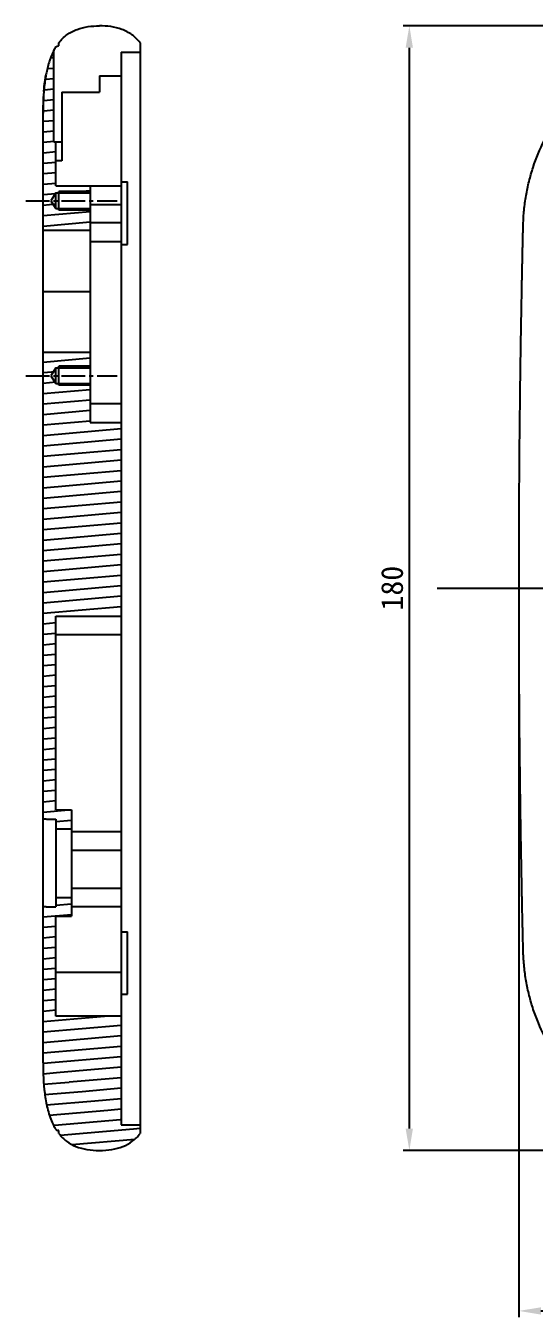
# Model space of a CAD drawing. Header units: millimetres. Extents: x 1791 to 2848, y -3889 to -2778.
# Drawn here: x 2127.6 to 2209, y -3720.1 to -3513.4 of the extents above; entities that cross this region are included whole.
import ezdxf

# ---------------------------------------------------------------- set-up
doc = ezdxf.new("R2010")
doc.units = ezdxf.units.MM
doc.linetypes.add('CENTER2', pattern=[28.575, 19.05, -3.175, 3.175, -3.175])
doc.styles.add('宋体', font='')
doc.styles.get('宋体').set_extended_font_data('SimSun')
doc.dimstyles.new('1x', dxfattribs={"dimtxt": 3.5, "dimasz": 3.5, "dimexe": 1, "dimexo": 0, "dimgap": 1, "dimtad": 1, "dimtoh": 1, "dimdec": 1, "dimrnd": 0.05, "dimdsep": 46, "dimtxsty": '宋体', "dimcen": 0, "dimclrd": 5, "dimclre": 5, "dimadec": 1, "dimazin": 2, "dimtfac": 1, "dimtdec": 1, "dimtofl": 0, "dimtmove": 0, "dimatfit": 3, "dimfxl": 0, "dimtzin": 0, "dimarcsym": 0})

# ---------------------------------------------------------------- blocks, each defined once
blk = doc.blocks.new('*D186')
at = {"color": 5, "lineweight": -2, "transparency": 16777216}
for p, q in [((2287.86, -3513.45), (2188.05, -3513.45)), ((2189.05, -3689.94), (2189.05, -3516.95)), ((2283.11, -3693.44), (2188.05, -3693.44))]:
    blk.add_line(p, q, dxfattribs=at)
at = {"color": 5, "transparency": 16777216}
for points in [[(2188.46, -3516.95), (2189.63, -3516.95), (2189.05, -3513.45)], [(2188.46, -3689.94), (2189.63, -3689.94), (2189.05, -3693.44)]]:
    blk.add_solid(points, dxfattribs=at)
at = {"layer": 'Defpoints', "color": 0, "transparency": 16777216}
for p in [(2189.05, -3513.45), (2287.86, -3513.45), (2283.11, -3693.44)]:
    blk.add_point(p, dxfattribs=at)
at = {"color": 0, "transparency": 16777216, "insert": (2186.3, -3603.44), "char_height": 3.5, "attachment_point": 5, "rotation": 90, "style": '宋体'}
blk.add_mtext('180', dxfattribs=at)
blk = doc.blocks.new('*D187')
at = {"color": 5, "lineweight": -2, "transparency": 16777216}
for p, q in [((2206.61, -3603.75), (2206.61, -3720.12)), ((2359.61, -3603.77), (2359.61, -3720.12)), ((2210.11, -3719.12), (2356.11, -3719.12))]:
    blk.add_line(p, q, dxfattribs=at)
at = {"color": 5, "transparency": 16777216}
for points in [[(2210.11, -3718.54), (2210.11, -3719.71), (2206.61, -3719.12)], [(2356.11, -3718.54), (2356.11, -3719.71), (2359.61, -3719.12)]]:
    blk.add_solid(points, dxfattribs=at)
at = {"layer": 'Defpoints', "color": 0, "transparency": 16777216}
for p in [(2206.61, -3603.75), (2359.61, -3603.77), (2359.61, -3719.12)]:
    blk.add_point(p, dxfattribs=at)
at = {"color": 0, "transparency": 16777216, "insert": (2283.11, -3716.37), "char_height": 3.5, "attachment_point": 5, "style": '宋体'}
blk.add_mtext('153', dxfattribs=at)

msp = doc.modelspace()

# ---------------------------------------------------------------- hatches: boundary and pattern name
at = {"linetype": 'Continuous'}
h = msp.add_hatch(dxfattribs=at)
h.set_pattern_fill('DEFAULT__1', color=2, scale=1.668816, angle=185, style=0, pattern_type=0)
h.set_pattern_definition([(185, (1785.0837, -3235.632), (0.145447, -1.6624653), [])])
edge = h.paths.add_edge_path()
edge.add_spline(control_points=[(2130.39, -3679.43), (2130.3, -3684.19), (2131.02, -3687.5), (2132, -3689.16)], knot_values=[0, 0, 0, 0, 1, 1, 1, 1], degree=3, periodic=0)
edge.add_arc((2132.39, -3689.09), 0.0935, 220.8494, 408.9485)
edge.add_line((2132.42, -3689.02), (2132.45, -3689.02))
edge.add_line((2132.05, -3689.11), (2132.42, -3689.02))
edge.add_spline(control_points=[(2132.01, -3689.27), (2132.04, -3689.37), (2132.89, -3689.54), (2132.12, -3689.54)], knot_values=[0, 0, 0, 0, 1, 1, 1, 1], degree=3, periodic=0)
edge.add_line((2132.92, -3690.74), (2132.92, -3690.24))
edge.add_line((2132.68, -3690.22), (2132.92, -3690.24))
edge.add_line((2132.68, -3690.22), (2132.38, -3689.99))
edge.add_line((2132.38, -3689.99), (2133.14, -3689.54))
edge.add_spline(control_points=[(2132.92, -3690.74), (2134.41, -3692.66), (2136.57, -3693.44), (2139.42, -3693.44)], knot_values=[0, 0, 0, 0, 1, 1, 1, 1], degree=3, periodic=0)
edge.add_spline(control_points=[(2139.42, -3693.44), (2142.26, -3693.44), (2144.42, -3692.66), (2145.92, -3690.74)], knot_values=[0, 0, 0, 0, 1, 1, 1, 1], degree=3, periodic=0)
edge.add_line((2130.39, -3679.44), (2130.39, -3654.44))
edge.add_line((2130.39, -3654.44), (2132.42, -3654.44))
edge.add_line((2132.42, -3652.94), (2132.42, -3654.44))
edge.add_line((2132.42, -3652.94), (2134.92, -3652.94))
edge.add_line((2134.92, -3655.94), (2134.92, -3652.94))
edge.add_line((2132.42, -3655.94), (2134.92, -3655.94))
edge.add_line((2132.42, -3671.94), (2132.42, -3655.94))
edge.add_line((2142.92, -3671.94), (2132.42, -3671.94))
edge.add_line((2142.92, -3689.34), (2142.92, -3671.94))
edge.add_line((2142.92, -3689.34), (2145.92, -3689.34))
edge.add_line((2145.92, -3690.74), (2145.92, -3689.34))
edge = h.paths.add_edge_path()
edge.add_line((2132.42, -3607.94), (2142.92, -3607.94))
edge.add_line((2132.42, -3638.94), (2132.42, -3607.94))
edge.add_line((2132.42, -3638.94), (2134.92, -3638.94))
edge.add_line((2134.92, -3641.94), (2134.92, -3638.94))
edge.add_line((2132.42, -3641.94), (2134.92, -3641.94))
edge.add_line((2132.42, -3640.44), (2132.42, -3641.94))
edge.add_line((2130.39, -3640.44), (2132.42, -3640.44))
edge.add_line((2130.39, -3640.44), (2130.39, -3565.69))
edge.add_line((2130.39, -3565.69), (2137.92, -3565.69))
edge.add_line((2137.92, -3565.69), (2137.92, -3568.19))
edge.add_line((2132.42, -3568.19), (2137.92, -3568.19))
edge.add_line((2132.42, -3570.69), (2132.42, -3568.19))
edge.add_line((2132.42, -3570.69), (2137.92, -3570.69))
edge.add_line((2137.92, -3570.69), (2137.92, -3576.94))
edge.add_line((2137.92, -3576.94), (2142.92, -3576.94))
edge.add_line((2142.92, -3607.94), (2142.92, -3576.94))
edge = h.paths.add_edge_path()
edge.add_spline(control_points=[(2132.12, -3517.36), (2130.7, -3520.69), (2130.55, -3523.57), (2130.52, -3523.98)], knot_values=[0, 0, 0, 0, 1, 1, 1, 1], degree=3, periodic=0)
edge.add_line((2132.12, -3532.06), (2132.12, -3517.36))
edge.add_line((2132.42, -3532.06), (2132.12, -3532.06))
edge.add_line((2132.42, -3539.04), (2132.42, -3532.06))
edge.add_line((2132.42, -3539.04), (2137.92, -3539.04))
edge.add_line((2137.92, -3539.04), (2137.92, -3540.19))
edge.add_line((2132.42, -3540.19), (2137.92, -3540.19))
edge.add_line((2132.42, -3542.69), (2132.42, -3540.19))
edge.add_line((2132.42, -3542.69), (2137.92, -3542.69))
edge.add_line((2137.92, -3542.69), (2137.92, -3546.19))
edge.add_line((2137.92, -3546.19), (2130.39, -3546.19))
edge.add_line((2130.39, -3546.19), (2130.52, -3523.98))

# ---------------------------------------------------------------- linework, layer by layer
at = {"color": 7, "linetype": 'Continuous'}
for p, q in [((2132.12, -3532.06), (2132.12, -3517.36)), ((2132.92, -3516.65), (2132.81, -3516.65)), ((2132.92, -3516.65), (2132.92, -3516.15)), ((2145.92, -3516.15), (2145.92, -3690.74)), ((2142.92, -3517.65), (2145.92, -3517.65)), ((2142.92, -3517.65), (2142.92, -3689.34)), ((2139.42, -3521.44), (2142.92, -3521.44)), ((2139.42, -3521.44), (2139.42, -3524.06)), ((2130.39, -3527.44), (2130.46, -3524.77)), ((2130.46, -3524.86), (2130.46, -3524.77)), ((2130.46, -3524.77), (2130.46, -3524.83)), ((2133.42, -3524.06), (2139.42, -3524.06)), ((2133.42, -3524.06), (2133.42, -3535.06)), ((2130.39, -3679.44), (2130.39, -3527.44)), ((2133.42, -3532.06), (2132.12, -3532.06)), ((2132.42, -3539.04), (2132.42, -3532.06)), ((2133.42, -3535.06), (2132.42, -3535.06)), ((2132.42, -3539.04), (2137.92, -3539.04)), ((2132.42, -3540.19), (2137.92, -3540.19)), ((2132.42, -3542.69), (2132.42, -3540.19)), ((2132.92, -3542.94), (2132.92, -3539.94)), ((2137.92, -3539.04), (2137.92, -3576.94)), ((2137.92, -3539.08), (2142.92, -3539.08)), ((2142.92, -3538.44), (2143.92, -3538.44)), ((2143.92, -3548.44), (2143.92, -3538.44)), ((2137.92, -3542.03), (2142.92, -3542.03)), ((2132.42, -3542.69), (2137.92, -3542.69)), ((2137.92, -3546.19), (2130.39, -3546.19)), ((2137.92, -3544.94), (2142.92, -3544.94)), ((2137.92, -3547.94), (2142.92, -3547.94)), ((2142.92, -3548.44), (2143.92, -3548.44)), ((2130.39, -3555.95), (2130.89, -3555.95)), ((2130.92, -3555.94), (2137.92, -3555.94)), ((2130.39, -3565.69), (2137.92, -3565.69)), ((2132.42, -3568.19), (2137.92, -3568.19)), ((2132.42, -3570.69), (2132.42, -3568.19)), ((2132.92, -3570.94), (2132.92, -3567.94)), ((2132.42, -3570.69), (2137.92, -3570.69)), ((2142.92, -3573.94), (2137.92, -3573.94)), ((2137.92, -3576.94), (2142.92, -3576.94)), ((2132.42, -3638.94), (2132.42, -3607.94)), ((2132.42, -3607.94), (2142.92, -3607.94)), ((2142.92, -3610.94), (2132.42, -3610.94)), ((2132.42, -3638.94), (2134.92, -3638.94)), ((2134.92, -3638.94), (2134.92, -3655.94)), ((2130.89, -3640.44), (2130.39, -3640.44)), ((2130.92, -3640.44), (2132.42, -3640.44)), ((2132.42, -3640.44), (2132.42, -3654.44)), ((2132.42, -3641.94), (2134.92, -3641.94)), ((2142.92, -3642.44), (2134.92, -3642.44)), ((2142.92, -3645.44), (2134.92, -3645.44)), ((2134.92, -3651.44), (2142.92, -3651.44)), ((2132.42, -3652.94), (2134.92, -3652.94)), ((2130.89, -3654.44), (2130.39, -3654.44)), ((2130.89, -3654.44), (2132.42, -3654.44)), ((2132.42, -3671.94), (2132.42, -3655.94)), ((2132.42, -3655.94), (2134.92, -3655.94)), ((2142.92, -3654.44), (2134.92, -3654.44)), ((2142.92, -3658.44), (2143.92, -3658.44)), ((2143.92, -3668.44), (2143.92, -3658.44)), ((2142.92, -3664.94), (2132.42, -3664.94)), ((2142.92, -3668.44), (2143.92, -3668.44)), ((2142.92, -3671.94), (2132.42, -3671.94)), ((2132.92, -3690.24), (2132.81, -3690.24)), ((2132.92, -3690.74), (2132.92, -3690.24)), ((2142.92, -3689.34), (2145.92, -3689.34))]:
    msp.add_line(p, q, dxfattribs=at)
at = {"color": 0}
for p, q in [((2132.42, -3540.19), (2131.61, -3541.44)), ((2137.92, -3539.94), (2132.92, -3539.94)), ((2131.61, -3541.44), (2132.42, -3542.69)), ((2137.92, -3542.94), (2132.92, -3542.94)), ((2132.42, -3568.19), (2131.61, -3569.44)), ((2137.92, -3567.94), (2132.92, -3567.94)), ((2131.61, -3569.44), (2132.42, -3570.69)), ((2137.92, -3570.94), (2132.92, -3570.94))]:
    msp.add_line(p, q, dxfattribs=at)
at = {"color": 1, "linetype": 'CENTER2', "ltscale": 0.2}
for p, q in [((2127.63, -3541.44), (2142.26, -3541.44)), ((2127.63, -3569.44), (2142.26, -3569.44))]:
    msp.add_line(p, q, dxfattribs=at)
at = {"color": 1, "linetype": 'CENTER2'}
msp.add_line((2193.51, -3603.45), (2371.09, -3603.45), dxfattribs=at)
at = {"color": 7, "linetype": 'Continuous'}
for centre, radius, start, end in [((2141.59, -3522.27), 10.67, 153.4716, 159.0789), ((2140.01, -3521.49), 8.91, 148.9132, 153.4527), ((2151.01, -3524.95), 20.48, 168.7643, 169.3115), ((2172.17, -3527.16), 41.78, 176.7922, 178.4446), ((2167.04, -3526.88), 36.64, 175.4616, 176.7078), ((2166.3, -3526.83), 35.9, 175.4488, 176.7207), ((2180.38, -3527.41), 49.99, 178.4224, 180.037), ((2141.29, -3684.76), 10.33, 204.1627, 204.8475), ((2141.08, -3684.86), 10.1, 204.8482, 205.3795), ((2140.78, -3685), 9.78, 205.3754, 206.6931), ((2140.03, -3685.39), 8.93, 206.6499, 211.045), ((2132.84, -3689.69), 0.549, 230.4225, 252.9233)]:
    msp.add_arc(centre, radius, start, end, dxfattribs=at)
for points, knots in [([(2132.92, -3516.15), (2133.29, -3515.67), (2134.16, -3514.8), (2135.8, -3513.94), (2137.59, -3513.52), (2138.81, -3513.45), (2139.42, -3513.45)], [0, 0, 0, 0, 0.249784, 0.49958, 0.749678, 1, 1, 1, 1]), ([(2145.92, -3516.15), (2145.54, -3515.67), (2144.67, -3514.8), (2143.03, -3513.94), (2141.24, -3513.52), (2140.02, -3513.45), (2139.42, -3513.45)], [0, 0, 0, 0, 0.249784, 0.49958, 0.749678, 1, 1, 1, 1]), ([(2283.11, -3693.44), (2280, -3693.44), (2275.34, -3693.42), (2269.13, -3693.38), (2264.47, -3693.33), (2259.82, -3693.26), (2255.16, -3693.18), (2250.5, -3693.09), (2246.62, -3693), (2243.51, -3692.92), (2241.18, -3692.85), (2239.24, -3692.8), (2237.69, -3692.75), (2236.14, -3692.65), (2234.21, -3692.41), (2231.17, -3691.81), (2227.45, -3690.64), (2223.25, -3688.61), (2219.38, -3685.99), (2215.93, -3682.84), (2212.98, -3679.22), (2210.58, -3675.21), (2209.09, -3671.61), (2208.22, -3668.63), (2207.73, -3666.35), (2207.47, -3664.43), (2207.34, -3662.88), (2207.28, -3661.71), (2207.26, -3660.55), (2207.23, -3659), (2207.18, -3657.06), (2207.13, -3654.73), (2207.07, -3651.62), (2207, -3647.74), (2206.92, -3643.08), (2206.85, -3638.42), (2206.77, -3632.21), (2206.69, -3624.45), (2206.63, -3615.13), (2206.6, -3602.71), (2206.63, -3590.28), (2206.73, -3577.86), (2206.83, -3570.1), (2206.92, -3563.89), (2207, -3559.23), (2207.07, -3555.35), (2207.13, -3552.24), (2207.18, -3549.91), (2207.22, -3547.97), (2207.26, -3546.42), (2207.28, -3545.25), (2207.33, -3544.09), (2207.46, -3542.54), (2207.72, -3540.62), (2208.2, -3538.34), (2209.06, -3535.35), (2210.54, -3531.75), (2212.93, -3527.73), (2215.87, -3524.11), (2219.31, -3520.94), (2223.17, -3518.31), (2227.37, -3516.27), (2231.08, -3515.09), (2234.12, -3514.48), (2236.05, -3514.24), (2237.6, -3514.13), (2238.77, -3514.09), (2239.93, -3514.06), (2241.48, -3514.02), (2243.42, -3513.96), (2246.53, -3513.88), (2250.41, -3513.79), (2255.07, -3513.7), (2261.28, -3513.59), (2269.04, -3513.5), (2275.25, -3513.46), (2278.36, -3513.45)], [0, 0, 0, 0, 0.031257, 0.046885, 0.062513, 0.078142, 0.09377, 0.109398, 0.125026, 0.132841, 0.140655, 0.148469, 0.152376, 0.156283, 0.164095, 0.171908, 0.187522, 0.203137, 0.218751, 0.234366, 0.24998, 0.265595, 0.281209, 0.289022, 0.296834, 0.304647, 0.308553, 0.31246, 0.316367, 0.320274, 0.328089, 0.335903, 0.343717, 0.359345, 0.374974, 0.390602, 0.40623, 0.437487, 0.468743, 0.5, 0.562513, 0.59377, 0.625026, 0.640655, 0.656283, 0.671911, 0.679726, 0.68754, 0.695354, 0.699261, 0.703168, 0.707075, 0.710982, 0.718794, 0.726607, 0.734419, 0.750034, 0.765648, 0.781263, 0.796877, 0.812492, 0.828106, 0.843721, 0.851533, 0.859346, 0.863252, 0.867159, 0.871066, 0.874974, 0.882788, 0.890602, 0.90623, 0.921858, 0.937487, 0.968743, 1, 1, 1, 1]), ([(2132.38, -3516.89), (2132.4, -3516.85), (2132.51, -3516.72), (2132.68, -3516.65), (2132.81, -3516.65)], [0, 0, 0, 0, 0.253454, 1, 1, 1, 1]), ([(2131.62, -3518.46), (2131.55, -3518.64), (2131.26, -3519.46), (2131.05, -3520.31), (2130.92, -3520.96)], [0, 0, 0, 0, 0.233156, 1, 1, 1, 1]), ([(2130.88, -3521.16), (2130.84, -3521.37), (2130.68, -3522.31), (2130.57, -3523.25), (2130.52, -3523.98)], [0, 0, 0, 0, 0.234499, 1, 1, 1, 1]), ([(2130.52, -3523.98), (2130.54, -3523.73), (2130.62, -3522.78), (2130.75, -3521.84), (2130.88, -3521.16)], [0, 0, 0, 0, 0.265947, 1, 1, 1, 1]), ([(2130.39, -3679.44), (2130.39, -3681.06), (2130.49, -3683.5), (2131.03, -3686.7), (2131.53, -3688.25), (2131.86, -3688.99)], [0, 0, 0, 0, 0.500037, 0.750102, 1, 1, 1, 1]), ([(2132.92, -3690.74), (2133.27, -3691.2), (2134.1, -3692.03), (2135.66, -3692.89), (2137.47, -3693.36), (2138.75, -3693.44), (2139.42, -3693.44)], [0, 0, 0, 0, 0.24029, 0.475559, 0.724352, 1, 1, 1, 1]), ([(2139.42, -3693.44), (2140.09, -3693.44), (2141.37, -3693.36), (2143.17, -3692.89), (2144.73, -3692.03), (2145.56, -3691.2), (2145.92, -3690.74)], [0, 0, 0, 0, 0.275648, 0.524441, 0.75971, 1, 1, 1, 1])]:
    msp.add_open_spline(points, degree=3, knots=knots, dxfattribs=at)
for points in [[(2132.38, -3689.99), (2132.41, -3690.04), (2132.45, -3690.08), (2132.49, -3690.11)], [(2132.68, -3690.22), (2132.72, -3690.23), (2132.77, -3690.24), (2132.81, -3690.24)]]:
    msp.add_open_spline(points, degree=3, dxfattribs=at)

# ---------------------------------------------------------------- dimensions: what is measured, and where the dimension line sits
at = {"color": 0}
for base, p1, p2, angle, picture, middle in [((2189.05, -3513.45), (2283.11, -3693.44), (2287.86, -3513.45), 270, '*D186', (2186.3, -3603.44)), ((2359.61, -3719.12), (2206.61, -3603.75), (2359.61, -3603.77), 180, '*D187', (2283.11, -3716.37))]:
    dim = msp.add_linear_dim(base=base, p1=p1, p2=p2, angle=angle, dimstyle='1x', dxfattribs=at)
    dim.commit()
    dim.dimension.update_dxf_attribs({"geometry": picture, "text_midpoint": middle})

doc.saveas('drawing.dxf')
